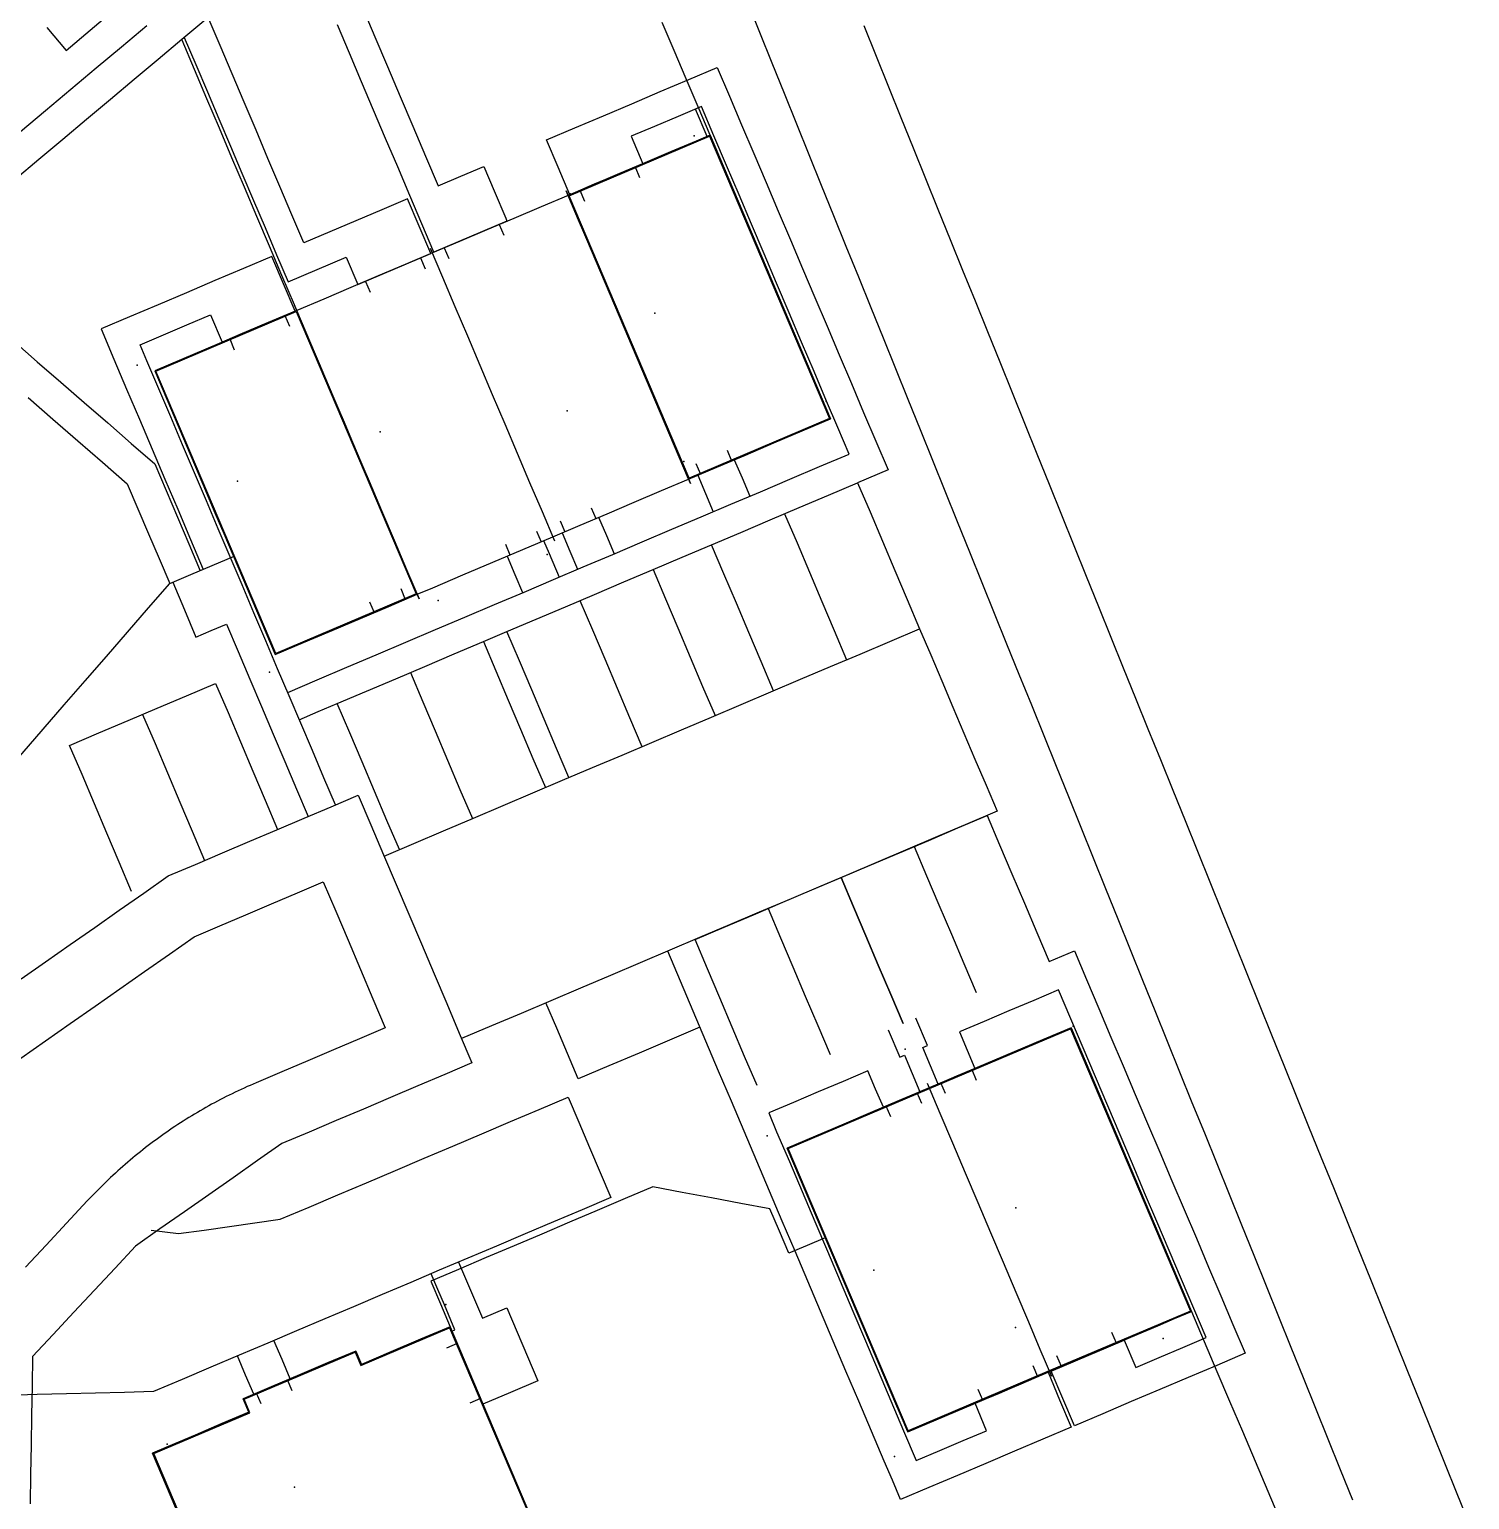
# Model space of a CAD drawing. Header units: metres. Extents: x 337936 to 338469, y 373266 to 374026.
# Drawn here: x 338412.22 to 338455.79, y 373301.79 to 373346.27 of the extents above; entities that cross this region are included whole.
import ezdxf

# ---------------------------------------------------------------- set-up
doc = ezdxf.new("R2010")
doc.units = ezdxf.units.M
for name, color, linetype in [('3D_LINES', 3, 'Continuous'), ('3D_Points', 1, 'Continuous'), ('PLOTS EXTERNAL LEVEL', 6, 'Continuous'), ('PLOTS FFL', 5, 'Continuous')]:
    doc.layers.add(name, color=color, linetype=linetype)

msp = doc.modelspace()

# ---------------------------------------------------------------- linework, layer by layer
at = {"layer": '3D_LINES'}
for points in [[(338422.286, 373346.949, 34.156), (338422.669, 373346.047, 34.171), (338423.053, 373345.145, 34.186), (338423.436, 373344.242, 34.201), (338423.819, 373343.34, 34.216), (338424.202, 373342.437, 34.237), (338424.585, 373341.535, 34.26), (338425.275, 373341.828, 34.26), (338425.965, 373342.121, 34.259), (338426.278, 373341.385, 34.278), (338426.63, 373340.556, 34.299), (338426.669, 373340.464, 34.302), (338425.932, 373340.152, 34.303), (338425.196, 373339.839, 34.304), (338424.46, 373339.526, 34.304), (338424.094, 373340.387, 34.281), (338423.729, 373341.247, 34.259), (338423.364, 373342.108, 34.237), (338422.999, 373342.968, 34.215), (338422.633, 373343.829, 34.195), (338422.268, 373344.689, 34.181), (338421.903, 373345.55, 34.166), (338421.538, 373346.41, 34.152)], [(338452.262, 373301.767, 34.223), (338451.888, 373302.692, 34.223), (338451.515, 373303.618, 34.223), (338451.141, 373304.543, 34.223), (338450.767, 373305.468, 34.223), (338450.393, 373306.393, 34.223), (338450.019, 373307.318, 34.223), (338449.646, 373308.244, 34.223), (338449.272, 373309.169, 34.223), (338448.898, 373310.094, 34.223), (338448.524, 373311.019, 34.223), (338448.15, 373311.944, 34.223), (338447.777, 373312.87, 34.223), (338447.403, 373313.795, 34.223), (338447.029, 373314.72, 34.223), (338446.655, 373315.645, 34.223), (338446.281, 373316.571, 34.223), (338445.907, 373317.496, 34.223), (338445.534, 373318.421, 34.223), (338445.16, 373319.346, 34.223), (338444.786, 373320.271, 34.223), (338444.412, 373321.197, 34.223), (338444.038, 373322.122, 34.223), (338443.665, 373323.047, 34.223), (338443.291, 373323.972, 34.223), (338442.917, 373324.897, 34.223), (338442.543, 373325.823, 34.227), (338442.169, 373326.748, 34.23), (338441.796, 373327.673, 34.233), (338441.422, 373328.598, 34.236), (338441.048, 373329.524, 34.237), (338440.674, 373330.449, 34.239), (338440.3, 373331.374, 34.24), (338439.926, 373332.299, 34.242), (338439.553, 373333.224, 34.243), (338439.179, 373334.15, 34.244), (338438.805, 373335.075, 34.246), (338438.431, 373336, 34.247), (338438.057, 373336.925, 34.249), (338437.684, 373337.851, 34.25), (338437.31, 373338.776, 34.251), (338436.936, 373339.701, 34.253), (338436.562, 373340.626, 34.254), (338436.188, 373341.551, 34.256), (338435.815, 373342.477, 34.257), (338435.441, 373343.402, 34.258), (338435.067, 373344.327, 34.26), (338434.693, 373345.252, 34.261), (338434.319, 373346.177, 34.26), (338433.945, 373347.103, 34.259)], [(338417.557, 373346.571, 34.099), (338416.836, 373345.965, 34.097), (338416.114, 373345.36, 34.104), (338415.393, 373344.755, 34.111), (338414.672, 373344.15, 34.118), (338413.951, 373343.545, 34.123), (338413.229, 373342.939, 34.128), (338412.508, 373342.334, 34.133), (338411.787, 373341.729, 34.138)], [(338412.747, 373346.333, 34.043), (338413.332, 373345.636, 34.043), (338414.055, 373346.243, 34.043), (338414.778, 373346.849, 34.043)], [(338416.908, 373346.026, 34.097), (338417.257, 373345.205, 34.117), (338417.606, 373344.383, 34.138), (338417.955, 373343.561, 34.159), (338418.303, 373342.74, 34.18), (338418.652, 373341.918, 34.201), (338419.001, 373341.096, 34.222), (338419.35, 373340.275, 34.243), (338419.699, 373339.453, 34.264), (338420.047, 373338.631, 34.284), (338420.927, 373339.005, 34.284), (338421.806, 373339.378, 34.283), (338422.158, 373338.549, 34.306), (338422.894, 373338.862, 34.306), (338423.631, 373339.175, 34.305), (338424.367, 373339.487, 34.304), (338424.016, 373340.316, 34.282), (338423.664, 373341.144, 34.261), (338422.879, 373340.811, 34.261), (338422.094, 373340.478, 34.262), (338421.309, 373340.145, 34.262), (338420.524, 373339.811, 34.263), (338420.162, 373340.664, 34.241), (338419.8, 373341.516, 34.22), (338419.439, 373342.369, 34.198), (338419.077, 373343.221, 34.176), (338418.715, 373344.074, 34.154), (338418.353, 373344.926, 34.133), (338417.991, 373345.779, 34.114), (338417.629, 373346.631, 34.1)], [(338432.813, 373343.072, 34.297), (338432.451, 373343.924, 34.297), (338432.09, 373344.777, 34.297), (338431.728, 373345.629, 34.297), (338431.366, 373346.481, 34.297)], [(338415.771, 373346.377, 34.297), (338415.006, 373345.736, 34.297), (338414.242, 373345.094, 34.297), (338413.477, 373344.453, 34.297), (338412.713, 373343.811, 34.297), (338411.949, 373343.17, 34.297), (338411.184, 373342.529, 34.297), (338410.42, 373341.887, 34.297), (338409.655, 373341.246, 34.297), (338408.891, 373340.604, 34.297), (338408.126, 373339.963, 34.297), (338407.362, 373339.322, 34.297)], [(338455.791, 373301.04, 34.177), (338455.418, 373301.966, 34.177), (338455.044, 373302.891, 34.177), (338454.67, 373303.816, 34.177), (338454.296, 373304.741, 34.177), (338453.922, 373305.667, 34.177), (338453.549, 373306.592, 34.177), (338453.175, 373307.517, 34.177), (338452.801, 373308.442, 34.177), (338452.427, 373309.367, 34.177), (338452.053, 373310.293, 34.177), (338451.68, 373311.218, 34.177), (338451.306, 373312.143, 34.177), (338450.932, 373313.068, 34.177), (338450.558, 373313.994, 34.177), (338450.184, 373314.919, 34.177), (338449.81, 373315.844, 34.177), (338449.437, 373316.769, 34.177), (338449.063, 373317.694, 34.177), (338448.689, 373318.62, 34.177), (338448.315, 373319.545, 34.177), (338447.941, 373320.47, 34.177), (338447.568, 373321.395, 34.177), (338447.194, 373322.32, 34.177), (338446.82, 373323.246, 34.177), (338446.446, 373324.171, 34.177), (338446.072, 373325.096, 34.177), (338445.699, 373326.021, 34.177), (338445.325, 373326.947, 34.177), (338444.951, 373327.872, 34.177), (338444.577, 373328.797, 34.177), (338444.203, 373329.722, 34.177), (338443.829, 373330.647, 34.177), (338443.456, 373331.573, 34.177), (338443.082, 373332.498, 34.177), (338442.708, 373333.423, 34.177), (338442.334, 373334.348, 34.177), (338441.96, 373335.273, 34.177), (338441.587, 373336.199, 34.177), (338441.213, 373337.124, 34.177), (338440.839, 373338.049, 34.177), (338440.465, 373338.974, 34.177), (338440.091, 373339.9, 34.177), (338439.718, 373340.825, 34.18), (338439.344, 373341.75, 34.183), (338438.97, 373342.675, 34.187), (338438.596, 373343.6, 34.189), (338438.222, 373344.526, 34.19), (338437.848, 373345.451, 34.191), (338437.475, 373346.376, 34.193)], [(338416.828, 373345.959, 34.097), (338417.206, 373345.069, 34.12), (338417.584, 373344.178, 34.142), (338417.962, 373343.288, 34.165), (338418.34, 373342.397, 34.188), (338418.718, 373341.507, 34.21), (338419.096, 373340.616, 34.233), (338419.474, 373339.726, 34.256), (338419.852, 373338.835, 34.278), (338420.23, 373337.945, 34.301), (338420.608, 373337.054, 34.333), (338420.986, 373336.164, 34.365), (338421.364, 373335.273, 34.396), (338421.742, 373334.383, 34.428), (338422.12, 373333.492, 34.441), (338422.498, 373332.602, 34.414), (338422.876, 373331.711, 34.387), (338423.254, 373330.821, 34.36), (338423.632, 373329.93, 34.333), (338424.01, 373329.04, 34.307), (338423.634, 373329.926, 34.333), (338423.258, 373330.812, 34.36), (338422.882, 373331.698, 34.387), (338422.505, 373332.584, 34.413), (338422.129, 373333.471, 34.44), (338421.753, 373334.357, 34.429), (338421.377, 373335.243, 34.398), (338421.001, 373336.129, 34.366), (338420.624, 373337.016, 34.334), (338420.248, 373337.902, 34.303)], [(338420.035, 373326.212, 34.296), (338420.929, 373326.592, 34.296), (338421.823, 373326.971, 34.296), (338422.717, 373327.35, 34.296), (338423.611, 373327.73, 34.296), (338424.504, 373328.109, 34.296), (338425.398, 373328.489, 34.296), (338426.292, 373328.868, 34.296), (338427.186, 373329.248, 34.296), (338428.08, 373329.627, 34.296), (338428.974, 373330.006, 34.296), (338429.868, 373330.386, 34.296), (338430.761, 373330.765, 34.296), (338431.655, 373331.145, 34.296), (338432.549, 373331.524, 34.296), (338433.443, 373331.903, 34.296), (338434.337, 373332.283, 34.296), (338435.231, 373332.662, 34.296), (338436.125, 373333.042, 34.296), (338437.018, 373333.421, 34.296), (338436.678, 373334.223, 34.296), (338436.338, 373335.025, 34.296), (338435.959, 373335.916, 34.296), (338435.581, 373336.808, 34.296), (338435.202, 373337.699, 34.295), (338434.824, 373338.591, 34.295), (338434.446, 373339.482, 34.295), (338434.067, 373340.374, 34.295), (338433.689, 373341.265, 34.295), (338433.31, 373342.157, 34.295), (338432.932, 373343.048, 34.295), (338432.554, 373343.94, 34.295), (338431.844, 373343.639, 34.295), (338431.134, 373343.337, 34.295), (338430.425, 373343.036, 34.295), (338430.777, 373342.208, 34.295), (338430.04, 373341.895, 34.295), (338429.304, 373341.583, 34.295), (338428.567, 373341.27, 34.295), (338428.216, 373342.098, 34.295), (338427.864, 373342.927, 34.295), (338428.725, 373343.292, 34.295), (338429.586, 373343.658, 34.295), (338430.447, 373344.023, 34.295), (338431.308, 373344.389, 34.295), (338432.169, 373344.754, 34.295), (338433.03, 373345.12, 34.295), (338433.399, 373344.25, 34.295), (338433.769, 373343.381, 34.295), (338434.138, 373342.511, 34.295), (338434.507, 373341.641, 34.295), (338434.876, 373340.771, 34.295), (338435.245, 373339.902, 34.295), (338435.614, 373339.032, 34.295), (338435.984, 373338.162, 34.295), (338436.353, 373337.293, 34.295), (338436.722, 373336.423, 34.295), (338437.091, 373335.553, 34.295), (338437.46, 373334.684, 34.295), (338437.829, 373333.814, 34.295), (338438.199, 373332.944, 34.295), (338437.278, 373332.554, 34.295)], [(338432.721, 373343.033, 34.296), (338432.369, 373343.862, 34.296)], [(338424.414, 373339.507, 34.295), (338423.592, 373339.158, 34.295), (338422.771, 373338.81, 34.295), (338421.95, 373338.461, 34.295), (338421.128, 373338.112, 34.295), (338420.307, 373337.764, 34.295), (338419.448, 373337.399, 34.295), (338418.59, 373337.035, 34.295), (338417.731, 373336.67, 34.295), (338416.873, 373336.306, 34.295), (338416.014, 373335.941, 34.295), (338416.378, 373335.083, 34.295), (338416.743, 373334.224, 34.295), (338417.107, 373333.366, 34.295), (338417.472, 373332.507, 34.295), (338417.836, 373331.648, 34.295), (338418.201, 373330.79, 34.295), (338418.565, 373329.931, 34.295), (338418.93, 373329.073, 34.295), (338419.294, 373328.214, 34.295), (338419.658, 373327.355, 34.295), (338420.517, 373327.72, 34.295), (338421.376, 373328.084, 34.295), (338422.234, 373328.449, 34.295), (338423.093, 373328.813, 34.295), (338423.951, 373329.178, 34.295), (338424.425, 373329.379, 34.295), (338425.334, 373329.764, 34.295), (338426.242, 373330.15, 34.295), (338427.15, 373330.535, 34.295), (338428.058, 373330.921, 34.295), (338428.879, 373331.269, 34.295), (338429.701, 373331.618, 34.294), (338430.522, 373331.967, 34.294), (338431.343, 373332.315, 34.294), (338432.165, 373332.664, 34.294), (338433.023, 373333.028, 34.294), (338433.882, 373333.393, 34.294), (338434.74, 373333.757, 34.294), (338435.599, 373334.122, 34.294), (338436.458, 373334.486, 34.294), (338436.093, 373335.345, 34.294), (338435.729, 373336.203, 34.295), (338435.364, 373337.062, 34.295), (338435, 373337.921, 34.295), (338434.635, 373338.779, 34.295), (338434.271, 373339.638, 34.296), (338433.906, 373340.496, 34.296), (338433.542, 373341.355, 34.296), (338433.178, 373342.214, 34.297), (338432.813, 373343.072, 34.297), (338432.394, 373342.894, 34.294), (338431.619, 373342.565, 34.294), (338430.844, 373342.237, 34.294), (338430.07, 373341.908, 34.294), (338429.295, 373341.579, 34.295), (338428.52, 373341.25, 34.295), (338427.699, 373340.901, 34.295), (338426.877, 373340.553, 34.295), (338426.056, 373340.204, 34.295), (338425.235, 373339.855, 34.295), (338424.414, 373339.507, 34.295)], [(338430.544, 373342.109, 34.303), (338430.682, 373341.785, 34.315)], [(338428.462, 373341.388, 34.296), (338428.849, 373340.475, 34.296), (338429.237, 373339.561, 34.296), (338429.625, 373338.648, 34.296), (338430.012, 373337.734, 34.295), (338430.4, 373336.821, 34.295), (338430.788, 373335.907, 34.295), (338431.176, 373334.994, 34.295), (338431.563, 373334.08, 34.295), (338431.951, 373333.167, 34.295), (338432.223, 373332.526, 34.295), (338431.847, 373333.412, 34.295), (338431.471, 373334.298, 34.295), (338431.095, 373335.185, 34.295), (338430.719, 373336.071, 34.295), (338430.342, 373336.957, 34.295), (338429.966, 373337.843, 34.295), (338429.59, 373338.729, 34.296), (338429.214, 373339.616, 34.296), (338428.838, 373340.502, 34.296), (338428.462, 373341.388, 34.296)], [(338428.878, 373341.402, 34.295), (338429.016, 373341.077, 34.295)], [(338426.437, 373340.366, 34.302), (338426.575, 373340.041, 34.314)], [(338421.481, 373322.806, 34.294), (338421.131, 373323.63, 34.294), (338420.781, 373324.454, 34.294), (338420.432, 373325.278, 34.294), (338420.082, 373326.102, 34.294), (338419.732, 373326.926, 34.294), (338419.373, 373327.773, 34.294), (338419.013, 373328.62, 34.294), (338418.654, 373329.467, 34.294), (338418.294, 373330.313, 34.294), (338417.935, 373331.16, 34.294), (338417.575, 373332.007, 34.294), (338417.216, 373332.854, 34.294), (338416.856, 373333.701, 34.294), (338416.497, 373334.547, 34.294), (338416.138, 373335.394, 34.294), (338415.778, 373336.241, 34.294), (338415.57, 373336.731, 34.294), (338416.28, 373337.032, 34.294), (338416.989, 373337.333, 34.294), (338417.699, 373337.634, 34.294), (338418.05, 373336.806, 34.294), (338418.787, 373337.118, 34.294), (338419.523, 373337.431, 34.294), (338420.26, 373337.744, 34.294), (338419.908, 373338.572, 34.294), (338419.556, 373339.401, 34.294), (338418.695, 373339.035, 34.294), (338417.834, 373338.67, 34.294), (338416.973, 373338.304, 34.294), (338416.112, 373337.939, 34.294), (338415.251, 373337.573, 34.294), (338414.39, 373337.208, 34.294), (338414.776, 373336.298, 34.294), (338415.162, 373335.389, 34.294), (338415.548, 373334.479, 34.294), (338415.934, 373333.569, 34.294), (338416.32, 373332.66, 34.294), (338416.707, 373331.75, 34.294), (338417.093, 373330.841, 34.294), (338417.479, 373329.931, 34.294)], [(338424.056, 373339.355, 34.305), (338424.193, 373339.03, 34.316)], [(338428.117, 373330.783, 34.295), (338427.74, 373331.669, 34.295), (338427.364, 373332.555, 34.295), (338426.988, 373333.441, 34.295), (338426.612, 373334.328, 34.295), (338426.236, 373335.214, 34.295), (338425.86, 373336.1, 34.295), (338425.483, 373336.986, 34.295), (338425.107, 373337.872, 34.295), (338424.731, 373338.759, 34.295), (338424.355, 373339.645, 34.295)], [(338424.771, 373339.659, 34.304), (338424.909, 373339.334, 34.315)], [(338422.39, 373338.648, 34.306), (338422.527, 373338.323, 34.318)], [(338419.949, 373337.612, 34.308), (338420.087, 373337.287, 34.32)], [(338411.747, 373336.835, 34.242), (338412.458, 373336.217, 34.263), (338413.169, 373335.598, 34.283), (338413.881, 373334.98, 34.295), (338414.592, 373334.362, 34.318), (338415.303, 373333.744, 34.348), (338416.014, 373333.125, 34.379), (338416.357, 373332.317, 34.405), (338416.7, 373331.509, 34.43), (338417.044, 373330.701, 34.449), (338417.387, 373329.892, 34.425)], [(338418.283, 373336.905, 34.31), (338418.421, 373336.58, 34.321)], [(338412.182, 373335.132, 34.043), (338412.932, 373334.479, 34.043), (338413.683, 373333.827, 34.043), (338414.433, 373333.174, 34.043), (338415.184, 373332.522, 34.043), (338415.505, 373331.767, 34.043), (338415.825, 373331.012, 34.043), (338416.146, 373330.257, 34.043), (338416.466, 373329.502, 34.043)], [(338433.326, 373333.54, 34.3), (338433.464, 373333.215, 34.299)], [(338432.385, 373333.14, 34.295), (338432.523, 373332.816, 34.295)], [(338433.547, 373333.251, 34.299), (338433.781, 373332.699, 34.298), (338434.016, 373332.147, 34.298)], [(338432.442, 373332.782, 34.299), (338432.677, 373332.23, 34.298), (338432.911, 373331.678, 34.298)], [(338434.735, 373326.26, 34.29), (338434.36, 373327.143, 34.291), (338433.985, 373328.027, 34.293), (338433.61, 373328.911, 34.294), (338433.235, 373329.794, 34.295), (338432.86, 373330.678, 34.297), (338433.743, 373331.053, 34.297), (338434.627, 373331.428, 34.297), (338435.511, 373331.803, 34.297), (338436.394, 373332.179, 34.297), (338437.278, 373332.554, 34.297), (338437.653, 373331.67, 34.295), (338438.028, 373330.786, 34.294), (338438.403, 373329.903, 34.292), (338438.778, 373329.019, 34.29), (338439.154, 373328.135, 34.289)], [(338429.219, 373331.797, 34.319), (338429.357, 373331.472, 34.303)], [(338428.278, 373331.397, 34.328), (338428.416, 373331.073, 34.312)], [(338429.441, 373331.508, 34.302), (338429.676, 373330.956, 34.299), (338429.91, 373330.404, 34.298)], [(338435.069, 373331.616, 34.297), (338435.444, 373330.732, 34.295), (338435.819, 373329.849, 34.294), (338436.194, 373328.965, 34.293), (338436.569, 373328.081, 34.291), (338436.944, 373327.197, 34.29)], [(338427.562, 373331.093, 34.295), (338427.7, 373330.769, 34.295)], [(338428.336, 373331.04, 34.313), (338428.571, 373330.487, 34.3), (338428.805, 373329.935, 34.299)], [(338426.621, 373330.694, 34.322), (338426.759, 373330.369, 34.312)], [(338427.779, 373330.803, 34.295), (338427.945, 373330.414, 34.295), (338428.248, 373329.698, 34.295)], [(338431.088, 373329.926, 34.297), (338431.974, 373330.302, 34.297), (338432.86, 373330.678, 34.297)], [(338409.444, 373321.424, 34.438), (338410.083, 373322.158, 34.437), (338410.721, 373322.892, 34.438), (338411.359, 373323.627, 34.44), (338411.998, 373324.361, 34.442), (338412.636, 373325.095, 34.444), (338413.274, 373325.83, 34.446), (338413.913, 373326.564, 34.447), (338414.551, 373327.298, 34.449), (338415.189, 373328.033, 34.448), (338415.828, 373328.767, 34.446), (338416.466, 373329.502, 34.443), (338417.11, 373329.775, 34.43), (338417.755, 373330.049, 34.418), (338418.399, 373330.322, 34.405)], [(338426.675, 373330.334, 34.312), (338426.909, 373329.782, 34.3), (338427.144, 373329.23, 34.299)], [(338416.558, 373329.541, 34.441), (338416.91, 373328.712, 34.414), (338417.261, 373327.884, 34.386), (338417.722, 373328.079, 34.377), (338418.182, 373328.274, 34.368), (338418.535, 373327.443, 34.34), (338418.888, 373326.612, 34.313), (338419.241, 373325.78, 34.307), (338419.594, 373324.949, 34.304), (338419.947, 373324.117, 34.301), (338420.299, 373323.286, 34.298), (338420.652, 373322.455, 34.295)], [(338428.545, 373323.632, 34.291), (338428.17, 373324.516, 34.293), (338427.794, 373325.399, 34.294), (338427.419, 373326.283, 34.295), (338427.044, 373327.167, 34.296), (338426.669, 373328.05, 34.298), (338427.553, 373328.426, 34.298), (338428.437, 373328.801, 34.298), (338429.32, 373329.176, 34.298), (338430.204, 373329.551, 34.297), (338431.088, 373329.926, 34.297), (338431.463, 373329.042, 34.296), (338431.838, 373328.159, 34.294), (338432.213, 373327.275, 34.293), (338432.588, 373326.391, 34.292), (338432.963, 373325.508, 34.291)], [(338423.456, 373329.35, 34.32), (338423.594, 373329.026, 34.311)], [(338422.515, 373328.951, 34.32), (338422.652, 373328.626, 34.311)], [(338428.878, 373328.988, 34.298), (338429.254, 373328.105, 34.296), (338429.629, 373327.221, 34.295), (338430.004, 373326.337, 34.294), (338430.379, 373325.453, 34.293), (338430.754, 373324.57, 34.291)], [(338423.413, 373321.454, 34.292), (338423.038, 373322.337, 34.293), (338422.663, 373323.221, 34.294), (338422.288, 373324.105, 34.295), (338421.912, 373324.988, 34.296), (338421.537, 373325.872, 34.298), (338422.421, 373326.247, 34.298), (338423.305, 373326.622, 34.298), (338424.188, 373326.997, 34.298), (338425.072, 373327.373, 34.298), (338425.956, 373327.748, 34.298), (338426.331, 373326.864, 34.296), (338426.706, 373325.98, 34.295), (338427.081, 373325.097, 34.294), (338427.456, 373324.213, 34.293), (338427.831, 373323.329, 34.291)], [(338422.953, 373321.258, 34.292), (338423.853, 373321.64, 34.291), (338424.753, 373322.022, 34.291), (338425.653, 373322.405, 34.291), (338426.553, 373322.787, 34.291), (338427.453, 373323.169, 34.291), (338428.353, 373323.551, 34.291), (338429.253, 373323.933, 34.291), (338430.153, 373324.315, 34.291), (338431.053, 373324.697, 34.291), (338431.953, 373325.079, 34.291), (338432.853, 373325.461, 34.291), (338433.753, 373325.843, 34.29), (338434.653, 373326.225, 34.29), (338435.553, 373326.607, 34.29), (338436.453, 373326.989, 34.29), (338437.353, 373327.371, 34.29), (338438.253, 373327.753, 34.291), (338439.154, 373328.135, 34.289), (338439.488, 373327.346, 34.287), (338439.823, 373326.557, 34.285), (338440.158, 373325.768, 34.284), (338440.493, 373324.979, 34.282), (338440.828, 373324.19, 34.281), (338441.163, 373323.401, 34.279), (338441.498, 373322.612, 34.278), (338440.598, 373322.23, 34.283), (338439.698, 373321.848, 34.283), (338438.798, 373321.466, 34.283), (338437.898, 373321.084, 34.282), (338436.998, 373320.702, 34.282), (338436.098, 373320.32, 34.282), (338435.198, 373319.938, 34.283), (338434.298, 373319.556, 34.283), (338433.397, 373319.174, 34.283), (338432.497, 373318.792, 34.283), (338431.597, 373318.41, 34.283), (338430.697, 373318.028, 34.283), (338429.797, 373317.646, 34.283), (338428.897, 373317.264, 34.283), (338427.997, 373316.881, 34.284), (338427.097, 373316.499, 34.284), (338426.197, 373316.117, 34.284), (338425.297, 373315.735, 34.284)], [(338425.956, 373327.748, 34.298), (338426.669, 373328.05, 34.298)], [(338415.313, 373320.188, 34.384), (338414.938, 373321.072, 34.387), (338414.563, 373321.956, 34.39), (338414.188, 373322.839, 34.393), (338413.813, 373323.723, 34.396), (338413.438, 373324.607, 34.426), (338414.322, 373324.982, 34.409), (338415.205, 373325.357, 34.391), (338416.089, 373325.732, 34.374), (338416.973, 373326.107, 34.357), (338417.856, 373326.482, 34.339), (338418.231, 373325.599, 34.323), (338418.607, 373324.715, 34.32), (338418.982, 373323.831, 34.317), (338419.357, 373322.948, 34.313), (338419.732, 373322.064, 34.31)], [(338423.747, 373326.81, 34.298), (338424.122, 373325.926, 34.296), (338424.497, 373325.043, 34.295), (338424.872, 373324.159, 34.294), (338425.247, 373323.275, 34.293), (338425.622, 373322.391, 34.291)], [(338415.647, 373325.545, 34.383), (338416.022, 373324.661, 34.36), (338416.397, 373323.777, 34.356), (338416.772, 373322.894, 34.353), (338417.148, 373322.01, 34.35), (338417.523, 373321.126, 34.347)], [(338420.387, 373325.384, 34.298), (338420.962, 373325.628, 34.298), (338421.537, 373325.872, 34.298)], [(338411.969, 373317.54, 34.413), (338412.711, 373318.06, 34.413), (338413.454, 373318.58, 34.412), (338414.196, 373319.1, 34.404), (338414.939, 373319.62, 34.391), (338415.681, 373320.14, 34.378), (338416.424, 373320.66, 34.365), (338417.245, 373321.008, 34.352), (338418.066, 373321.357, 34.338), (338418.887, 373321.705, 34.324), (338419.708, 373322.054, 34.311), (338420.529, 373322.402, 34.297), (338421.35, 373322.751, 34.294), (338422.171, 373323.099, 34.294), (338422.553, 373322.199, 34.293), (338422.935, 373321.299, 34.292), (338423.317, 373320.399, 34.29), (338423.699, 373319.499, 34.289), (338424.081, 373318.599, 34.288), (338424.463, 373317.699, 34.287), (338424.846, 373316.799, 34.285), (338425.228, 373315.899, 34.284), (338425.61, 373314.999, 34.283), (338424.789, 373314.65, 34.283), (338423.968, 373314.302, 34.283), (338423.146, 373313.953, 34.283), (338422.325, 373313.605, 34.296), (338421.504, 373313.256, 34.309), (338420.683, 373312.908, 34.323), (338419.862, 373312.559, 34.335), (338419.124, 373312.043, 34.336), (338418.386, 373311.526, 34.335), (338417.648, 373311.009, 34.334), (338416.91, 373310.492, 34.332), (338416.172, 373309.976, 34.331), (338415.434, 373309.459, 34.33), (338414.811, 373308.79, 34.327), (338414.188, 373308.122, 34.321), (338413.565, 373307.454, 34.306), (338412.941, 373306.785, 34.291), (338412.318, 373306.117, 34.282), (338412.302, 373305.225, 34.283), (338412.287, 373304.333, 34.283), (338412.271, 373303.441, 34.284), (338412.256, 373302.549, 34.285), (338412.24, 373301.657, 34.285)], [(338434.235, 373314.315, 34.277), (338433.86, 373315.198, 34.278), (338433.485, 373316.082, 34.28), (338433.11, 373316.966, 34.281), (338432.735, 373317.85, 34.282), (338432.36, 373318.733, 34.283), (338433.243, 373319.108, 34.283), (338434.127, 373319.483, 34.283), (338435.011, 373319.859, 34.283), (338435.894, 373320.234, 34.283), (338436.778, 373320.609, 34.282), (338437.153, 373319.725, 34.281), (338437.528, 373318.841, 34.28), (338437.903, 373317.958, 34.278), (338438.278, 373317.074, 34.277), (338438.654, 373316.19, 34.276), (338438.278, 373317.074, 34.277), (338437.903, 373317.958, 34.278), (338437.528, 373318.841, 34.28), (338437.153, 373319.725, 34.281), (338436.778, 373320.609, 34.282), (338437.662, 373320.984, 34.282), (338438.545, 373321.359, 34.282), (338439.429, 373321.734, 34.283), (338440.313, 373322.109, 34.283), (338441.196, 373322.484, 34.283), (338441.572, 373321.601, 34.282), (338441.947, 373320.717, 34.281), (338442.322, 373319.833, 34.28), (338442.697, 373318.949, 34.278), (338443.072, 373318.066, 34.277)], [(338438.987, 373321.546, 34.283), (338439.362, 373320.663, 34.281), (338439.737, 373319.779, 34.28), (338440.113, 373318.895, 34.279), (338440.488, 373318.012, 34.278), (338440.863, 373317.128, 34.277)], [(338411.96, 373315.146, 34.005), (338412.709, 373315.67, 34.005), (338413.458, 373316.195, 34.005), (338414.208, 373316.72, 34.005), (338414.957, 373317.245, 34.005), (338415.707, 373317.769, 34.005), (338416.456, 373318.294, 34.005), (338417.205, 373318.819, 34.005), (338417.987, 373319.15, 34.005), (338418.768, 373319.482, 34.005), (338419.549, 373319.814, 34.005), (338420.33, 373320.145, 34.005), (338421.112, 373320.477, 34.005), (338421.487, 373319.593, 34.005), (338421.862, 373318.71, 34.005), (338422.237, 373317.826, 34.005), (338422.612, 373316.942, 34.005), (338422.987, 373316.058, 34.005), (338422.206, 373315.727, 34.005), (338421.425, 373315.395, 34.005), (338420.643, 373315.064, 34.005), (338419.862, 373314.732, 34.005), (338419.081, 373314.4, 34.005), (338418.989, 373314.361, 34.005), (338418.898, 373314.321, 34.005), (338418.807, 373314.281, 34.005), (338418.716, 373314.24, 34.005), (338418.625, 373314.198, 34.005), (338418.535, 373314.156, 34.005), (338418.445, 373314.113, 34.005), (338418.355, 373314.069, 34.005), (338418.266, 373314.025, 34.005), (338418.176, 373313.98, 34.005), (338418.088, 373313.935, 34.005), (338417.999, 373313.889, 34.005), (338417.911, 373313.843, 34.005), (338417.823, 373313.796, 34.005), (338417.735, 373313.748, 34.005), (338417.648, 373313.7, 34.005), (338417.561, 373313.651, 34.005), (338417.474, 373313.602, 34.005), (338417.388, 373313.552, 34.005), (338417.302, 373313.501, 34.005), (338417.216, 373313.45, 34.005), (338417.131, 373313.399, 34.005), (338417.046, 373313.346, 34.005), (338416.961, 373313.294, 34.005), (338416.877, 373313.24, 34.005), (338416.793, 373313.186, 34.005), (338416.71, 373313.132, 34.005), (338416.626, 373313.077, 34.005), (338416.544, 373313.021, 34.005), (338416.461, 373312.965, 34.005), (338416.379, 373312.909, 34.005), (338416.297, 373312.851, 34.005), (338416.216, 373312.794, 34.005), (338416.135, 373312.735, 34.005), (338416.055, 373312.677, 34.005), (338415.974, 373312.617, 34.005), (338415.895, 373312.557, 34.005), (338415.815, 373312.497, 34.005), (338415.736, 373312.436, 34.005), (338415.658, 373312.374, 34.005), (338415.58, 373312.312, 34.005), (338415.502, 373312.25, 34.005), (338415.425, 373312.187, 34.005), (338415.348, 373312.123, 34.005), (338415.271, 373312.059, 34.005), (338415.195, 373311.995, 34.005), (338415.12, 373311.93, 34.005), (338415.045, 373311.864, 34.005), (338414.97, 373311.798, 34.005), (338414.896, 373311.732, 34.005), (338414.822, 373311.665, 34.005), (338414.748, 373311.597, 34.005), (338414.675, 373311.529, 34.005), (338414.603, 373311.461, 34.005), (338414.531, 373311.392, 34.005), (338414.459, 373311.322, 34.005), (338414.388, 373311.252, 34.005), (338414.318, 373311.182, 34.005), (338414.247, 373311.111, 34.005), (338414.178, 373311.04, 34.005), (338414.108, 373310.968, 34.005), (338414.04, 373310.895, 34.005), (338413.971, 373310.823, 34.005), (338413.348, 373310.154, 34.005), (338412.725, 373309.486, 34.005), (338412.102, 373308.818, 34.005)], [(338434.569, 373319.671, 34.283), (338434.944, 373318.787, 34.282), (338435.319, 373317.904, 34.28), (338435.694, 373317.02, 34.279), (338436.069, 373316.136, 34.278), (338436.444, 373315.253, 34.276)], [(338438.203, 373315.999, 34.269), (338438.203, 373315.999, 34.269), (338438.555, 373315.171, 34.269), (338438.693, 373315.229, 34.269), (338438.928, 373314.677, 34.269), (338439.162, 373314.125, 34.269), (338438.61, 373313.89, 34.269), (338438.057, 373313.656, 34.269), (338437.823, 373314.208, 34.269), (338437.589, 373314.761, 34.269), (338436.838, 373314.442, 34.269), (338436.088, 373314.123, 34.269), (338435.337, 373313.805, 34.269), (338434.587, 373313.486, 34.269), (338434.827, 373312.919, 34.269), (338435.212, 373312.015, 34.269), (338435.596, 373311.11, 34.269), (338435.98, 373310.205, 34.269), (338436.364, 373309.3, 34.269), (338436.748, 373308.396, 34.269), (338437.132, 373307.491, 34.269), (338437.516, 373306.586, 34.27), (338437.9, 373305.682, 34.27), (338438.284, 373304.777, 34.27), (338438.668, 373303.872, 34.27), (338439.052, 373302.968, 34.27), (338439.761, 373303.269, 34.27), (338440.471, 373303.57, 34.27), (338441.18, 373303.871, 34.27), (338440.829, 373304.7, 34.27), (338441.565, 373305.012, 34.27), (338442.301, 373305.325, 34.27), (338443.038, 373305.638, 34.27), (338443.389, 373304.809, 34.27), (338443.741, 373303.981, 34.27), (338442.88, 373303.615, 34.27), (338442.019, 373303.25, 34.27), (338441.158, 373302.884, 34.27), (338440.297, 373302.519, 34.27), (338439.436, 373302.153, 34.27), (338438.575, 373301.788, 34.27), (338438.328, 373302.37, 34.271), (338438.08, 373302.953, 34.271), (338437.695, 373303.86, 34.271), (338437.31, 373304.768, 34.271), (338436.925, 373305.675, 34.271), (338436.539, 373306.583, 34.271), (338436.154, 373307.491, 34.271), (338435.769, 373308.398, 34.271), (338435.384, 373309.306, 34.271), (338434.998, 373310.213, 34.271), (338434.613, 373311.121, 34.271), (338434.228, 373312.028, 34.271), (338433.843, 373312.936, 34.271), (338433.457, 373313.844, 34.271), (338433.072, 373314.751, 34.271), (338432.687, 373315.659, 34.271), (338432.302, 373316.566, 34.271), (338431.916, 373317.474, 34.271), (338431.531, 373318.382, 34.271)], [(338443.072, 373318.066, 34.269), (338443.834, 373318.389, 34.269), (338444.203, 373317.519, 34.269), (338444.572, 373316.65, 34.269), (338444.941, 373315.78, 34.269), (338445.31, 373314.91, 34.269), (338445.679, 373314.041, 34.269), (338446.049, 373313.171, 34.269), (338446.418, 373312.301, 34.269), (338446.787, 373311.432, 34.269), (338447.156, 373310.562, 34.269), (338447.525, 373309.692, 34.269), (338447.894, 373308.823, 34.269), (338448.264, 373307.953, 34.269), (338448.633, 373307.083, 34.269), (338449.002, 373306.214, 34.269), (338448.141, 373305.848, 34.269), (338447.279, 373305.482, 34.269), (338446.418, 373305.117, 34.269), (338445.557, 373304.751, 34.269), (338444.696, 373304.386, 34.269), (338443.835, 373304.02, 34.269), (338443.483, 373304.849, 34.269), (338443.131, 373305.677, 34.269), (338443.868, 373305.99, 34.269), (338444.604, 373306.302, 34.269), (338445.34, 373306.615, 34.269), (338445.692, 373305.786, 34.269), (338446.402, 373306.088, 34.269), (338447.112, 373306.389, 34.269), (338447.822, 373306.69, 34.269), (338447.45, 373307.567, 34.269), (338447.078, 373308.444, 34.269), (338446.706, 373309.32, 34.269), (338446.333, 373310.197, 34.269), (338445.961, 373311.073, 34.269), (338445.589, 373311.95, 34.269), (338445.217, 373312.826, 34.269), (338444.845, 373313.703, 34.269), (338444.473, 373314.579, 34.269), (338444.101, 373315.456, 34.269), (338443.729, 373316.332, 34.269), (338443.357, 373317.209, 34.269), (338442.606, 373316.89, 34.269), (338441.856, 373316.572, 34.269), (338441.105, 373316.253, 34.269), (338440.355, 373315.935, 34.269), (338440.589, 373315.383, 34.269), (338440.824, 373314.83, 34.269), (338440.272, 373314.596, 34.269), (338439.719, 373314.361, 34.269), (338439.485, 373314.914, 34.269), (338439.25, 373315.466, 34.269), (338439.388, 373315.525, 34.269), (338439.037, 373316.353, 34.269)], [(338432.508, 373316.08, 34.28), (338431.587, 373315.69, 34.28), (338430.667, 373315.299, 34.28), (338429.746, 373314.908, 34.28), (338428.826, 373314.517, 34.28), (338428.5, 373315.284, 34.281), (338428.175, 373316.052, 34.283), (338427.849, 373316.819, 34.284)], [(338443.085, 373305.658, 34.269), (338443.904, 373306.005, 34.269), (338444.722, 373306.352, 34.269), (338445.541, 373306.7, 34.269), (338446.359, 373307.047, 34.269), (338446.869, 373307.264, 34.269), (338447.378, 373307.48, 34.269), (338447.014, 373308.338, 34.269), (338446.649, 373309.197, 34.269), (338446.285, 373310.056, 34.269), (338445.92, 373310.914, 34.269), (338445.556, 373311.773, 34.269), (338445.191, 373312.631, 34.269), (338444.827, 373313.49, 34.269), (338444.462, 373314.349, 34.269), (338444.098, 373315.207, 34.269), (338443.734, 373316.066, 34.269), (338442.875, 373315.701, 34.269), (338442.016, 373315.337, 34.269), (338441.158, 373314.972, 34.269), (338440.299, 373314.608, 34.269), (338439.44, 373314.244, 34.269), (338438.582, 373313.879, 34.269), (338437.723, 373313.515, 34.269), (338436.865, 373313.15, 34.269), (338436.006, 373312.786, 34.269), (338435.147, 373312.421, 34.269), (338435.512, 373311.563, 34.269), (338435.876, 373310.704, 34.269), (338436.241, 373309.845, 34.269), (338436.605, 373308.987, 34.269), (338436.97, 373308.128, 34.269), (338437.334, 373307.27, 34.269), (338437.699, 373306.411, 34.269), (338438.063, 373305.552, 34.269), (338438.428, 373304.694, 34.269), (338438.792, 373303.835, 34.269), (338439.651, 373304.2, 34.269), (338440.509, 373304.564, 34.269), (338441.368, 373304.929, 34.269), (338442.226, 373305.293, 34.269), (338443.085, 373305.658, 34.269)], [(338439.936, 373314.071, 34.318), (338439.798, 373314.395, 34.308)], [(338440.877, 373314.47, 34.31), (338440.74, 373314.795, 34.301)], [(338415.904, 373309.937, 34.332), (338416.735, 373309.835, 34.328), (338417.504, 373309.943, 34.325), (338418.273, 373310.051, 34.323), (338419.042, 373310.159, 34.321), (338419.811, 373310.267, 34.318), (338420.682, 373310.637, 34.318), (338421.552, 373311.006, 34.315), (338422.423, 373311.376, 34.301), (338423.294, 373311.745, 34.286), (338424.165, 373312.115, 34.28), (338425.035, 373312.485, 34.28), (338425.906, 373312.854, 34.28), (338426.777, 373313.224, 34.28), (338427.647, 373313.593, 34.28), (338428.518, 373313.963, 34.28), (338428.84, 373313.204, 34.279), (338429.163, 373312.444, 34.278), (338429.485, 373311.685, 34.277), (338429.807, 373310.925, 34.276), (338428.943, 373310.558, 34.276), (338428.079, 373310.192, 34.276), (338427.215, 373309.825, 34.276), (338426.35, 373309.458, 34.276), (338425.486, 373309.091, 34.276), (338424.622, 373308.724, 34.276), (338423.757, 373308.357, 34.285), (338422.893, 373307.99, 34.286), (338422.029, 373307.623, 34.286), (338421.164, 373307.257, 34.287), (338420.3, 373306.89, 34.287), (338419.436, 373306.523, 34.288), (338418.572, 373306.156, 34.289), (338417.707, 373305.789, 34.289), (338416.843, 373305.422, 34.29), (338415.979, 373305.055, 34.29), (338415.099, 373305.032, 34.286), (338414.22, 373305.009, 34.279), (338413.341, 373304.986, 34.281), (338412.461, 373304.963, 34.283), (338411.582, 373304.94, 34.284)], [(338439.22, 373313.767, 34.32), (338439.083, 373314.092, 34.311)], [(338439.382, 373314.382, 34.269), (338439.765, 373313.479, 34.269), (338440.148, 373312.577, 34.269), (338440.531, 373311.675, 34.269), (338440.914, 373310.773, 34.269), (338441.297, 373309.871, 34.269), (338441.68, 373308.969, 34.269), (338442.063, 373308.066, 34.269), (338442.446, 373307.164, 34.269), (338442.795, 373306.342, 34.269), (338443.144, 373305.519, 34.269)], [(338438.279, 373313.368, 34.319), (338438.141, 373313.692, 34.309)], [(338436.299, 373309.709, 34.269), (338435.747, 373309.474, 34.269), (338435.194, 373309.24, 34.269), (338434.91, 373309.91, 34.269), (338434.625, 373310.58, 34.269), (338433.74, 373310.748, 34.269), (338432.854, 373310.915, 34.269), (338431.968, 373311.082, 34.269), (338431.082, 373311.249, 34.269), (338430.242, 373310.893, 34.269), (338429.402, 373310.536, 34.269), (338428.562, 373310.18, 34.269), (338427.722, 373309.823, 34.269), (338426.882, 373309.466, 34.269), (338426.043, 373309.11, 34.269), (338425.203, 373308.753, 34.269), (338424.363, 373308.397, 34.269), (338424.656, 373307.706, 34.269), (338424.949, 373307.016, 34.269)], [(338425.205, 373308.972, 34.269), (338425.565, 373308.123, 34.269), (338425.926, 373307.273, 34.269), (338426.662, 373307.586, 34.269), (338426.975, 373306.85, 34.269), (338427.287, 373306.113, 34.269), (338427.6, 373305.377, 34.269), (338426.772, 373305.025, 34.269), (338425.943, 373304.673, 34.269), (338425.631, 373305.41, 34.269), (338425.318, 373306.146, 34.269), (338425.005, 373306.883, 34.269), (338425.097, 373306.922, 34.269), (338424.777, 373307.677, 34.269), (338424.577, 373308.148, 34.269), (338424.377, 373308.62, 34.269)], [(338447.378, 373307.48, 0), (338447.763, 373306.573, 0), (338448.148, 373305.667, 0), (338448.532, 373304.76, 0), (338448.917, 373303.854, 0), (338449.302, 373302.948, 0), (338449.687, 373302.041, 0), (338450.071, 373301.135, 0)], [(338427.239, 373301.62, 34.269), (338426.858, 373302.519, 34.269), (338426.476, 373303.418, 34.269), (338426.094, 373304.318, 34.269), (338425.712, 373305.217, 34.269), (338425.33, 373306.117, 34.269), (338424.949, 373307.016, 34.269), (338424.054, 373306.636, 34.269), (338423.16, 373306.257, 34.269), (338422.265, 373305.877, 34.269), (338422.093, 373306.282, 34.269), (338421.241, 373305.92, 34.269), (338420.389, 373305.559, 34.269), (338419.537, 373305.197, 34.269), (338418.685, 373304.835, 34.269), (338418.857, 373304.43, 34.269), (338418.045, 373304.086, 34.269), (338417.234, 373303.741, 34.269), (338416.422, 373303.397, 34.269), (338415.948, 373303.196, 34.269), (338416.33, 373302.296, 34.269), (338416.712, 373301.397, 34.269)], [(338445.109, 373306.517, 34.275), (338444.971, 373306.841, 34.278)], [(338420.113, 373305.441, 34.276), (338419.867, 373306.021, 34.282), (338419.62, 373306.601, 34.288)], [(338425.165, 373306.508, 34.275), (338424.84, 373306.37, 34.282)], [(338419.008, 373304.973, 34.277), (338418.762, 373305.552, 34.283), (338418.516, 373306.132, 34.289)], [(338443.443, 373305.809, 34.275), (338443.305, 373306.134, 34.275)], [(338442.727, 373305.506, 34.275), (338442.589, 373305.83, 34.275)], [(338420.169, 373305.082, 34.288), (338420.031, 373305.407, 34.276)], [(338441.061, 373304.798, 34.275), (338440.923, 373305.123, 34.275)], [(338419.228, 373304.683, 34.285), (338419.09, 373305.007, 34.277)], [(338425.872, 373304.841, 34.275), (338425.547, 373304.704, 34.275)]]:
    msp.add_polyline3d(points, dxfattribs=at)
at = {"layer": '3D_Points'}
for p in [(338432.329, 373343.047, 34.3), (338428.585, 373341.293, 34.3), (338431.14, 373337.687, 34.45), (338415.478, 373336.113, 34.3), (338436.322, 373335.018, 34.3), (338428.488, 373334.729, 34.45), (338422.834, 373334.096, 34.45), (338432.022, 373333.197, 34.3), (338418.52, 373332.605, 34.45), (338427.883, 373330.387, 34.3), (338424.591, 373328.99, 34.3), (338419.484, 373326.821, 34.3), (338443.799, 373316.11, 34.275), (338438.712, 373315.419, 34.275), (338434.536, 373312.796, 34.275), (338442.059, 373310.615, 34.425), (338437.766, 373308.727, 34.425), (338424.815, 373307.693, 34.275), (338442.056, 373306.999, 34.275), (338446.524, 373306.658, 34.275), (338416.392, 373303.468, 34.275), (338438.394, 373303.086, 34.275), (338420.243, 373302.161, 34.425)]:
    msp.add_point(p, dxfattribs=at)
at = {"layer": 'PLOTS EXTERNAL LEVEL'}
for points in [[(338428.52, 373341.25, 34.45), (338432.813, 373343.072, 34.45), (338436.458, 373334.486, 34.45), (338432.165, 373332.664, 34.45), (338428.52, 373341.25, 34.45)], [(338420.307, 373337.764, 34.45), (338416.014, 373335.941, 34.45), (338419.658, 373327.355, 34.45), (338423.951, 373329.178, 34.45), (338420.307, 373337.764, 34.45)], [(338438.792, 373303.835, 34.425), (338435.147, 373312.421, 34.425), (338439.44, 373314.244, 34.425), (338443.734, 373316.066, 34.425), (338447.378, 373307.48, 34.425), (338443.085, 373305.658, 34.425), (338438.792, 373303.835, 34.425)], [(338429.574, 373296.12, 34.425), (338420.988, 373292.475, 34.425), (338418.653, 373297.975, 34.425), (338418.239, 373297.799, 34.425), (338415.948, 373303.196, 34.425), (338418.857, 373304.43, 34.425), (338418.685, 373304.835, 34.425), (338422.093, 373306.282, 34.425), (338422.265, 373305.877, 34.425), (338424.949, 373307.016, 34.425), (338427.239, 373301.62, 34.425), (338429.574, 373296.12, 34.425)]]:
    msp.add_polyline3d(points, dxfattribs=at)
at = {"layer": 'PLOTS FFL'}
for points in [[(338428.553, 373341.237, 34.45), (338432.8, 373343.039, 34.45), (338436.425, 373334.499, 34.45), (338432.178, 373332.697, 34.45), (338428.553, 373341.237, 34.45)], [(338420.294, 373337.731, 34.45), (338423.919, 373329.191, 34.45), (338419.672, 373327.388, 34.45), (338416.047, 373335.928, 34.45), (338420.294, 373337.731, 34.45)], [(338438.805, 373303.868, 34.425), (338435.18, 373312.408, 34.425), (338439.45, 373314.221, 34.425), (338443.72, 373316.033, 34.425), (338447.345, 373307.493, 34.425), (338443.075, 373305.681, 34.425), (338438.805, 373303.868, 34.425)], [(338429.541, 373296.133, 34.425), (338421.001, 373292.508, 34.425), (338418.667, 373298.008, 34.425), (338418.252, 373297.832, 34.425), (338415.981, 373303.182, 34.425), (338418.89, 373304.417, 34.425), (338418.718, 373304.822, 34.425), (338422.08, 373306.249, 34.425), (338422.252, 373305.844, 34.425), (338424.935, 373306.983, 34.425), (338427.216, 373301.61, 34.425), (338429.541, 373296.133, 34.425)]]:
    msp.add_polyline3d(points, dxfattribs=at)

doc.saveas('drawing.dxf')
